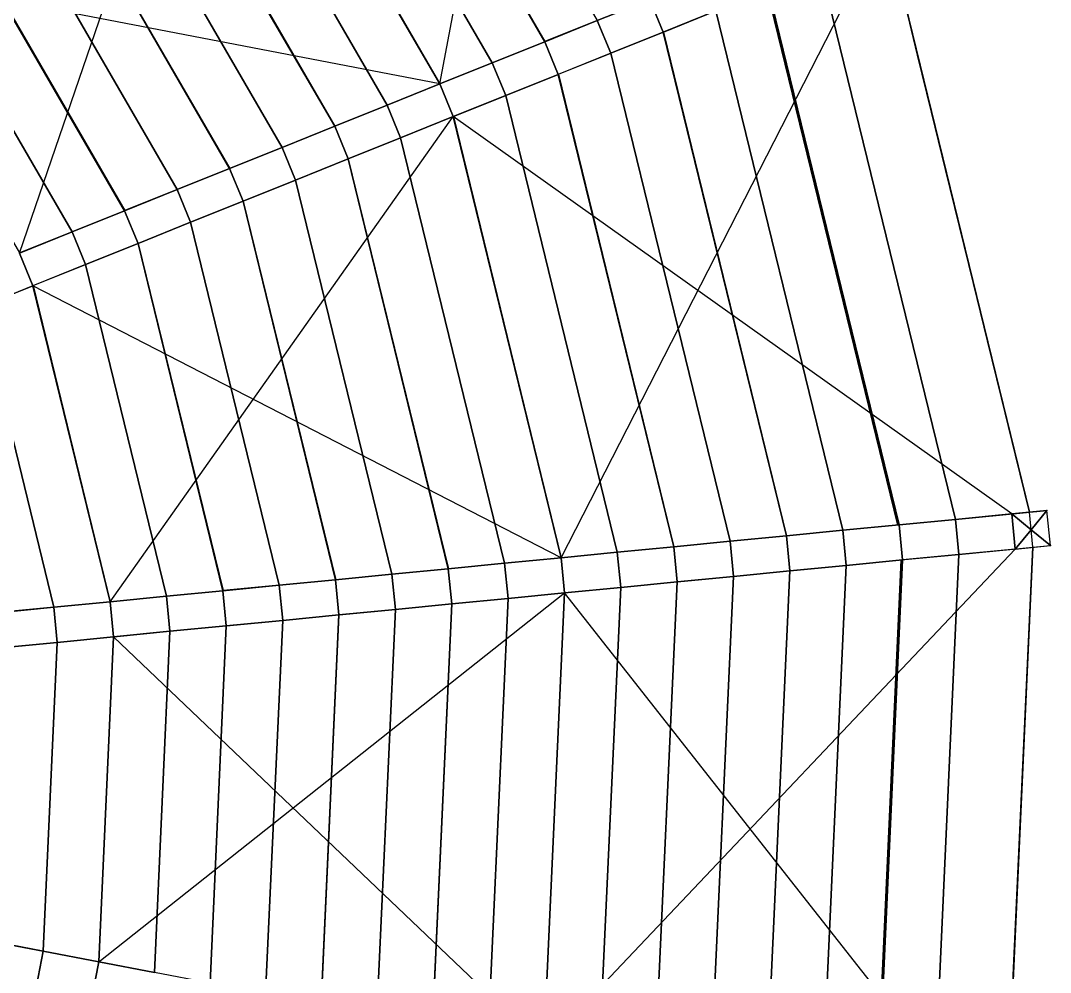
# Model space of a CAD drawing. Header units: millimetres. Extents: x -3890 to 2335, y 8273 to 14518.
# Drawn here: x 878 to 2335, y 11069 to 12417 of the extents above; entities that cross this region are included whole.
import ezdxf

# ---------------------------------------------------------------- set-up
doc = ezdxf.new("R2010")
doc.units = ezdxf.units.MM
for name, color, linetype in [('FRAMES', 2, 'Continuous'), ('JOINTS', 2, 'Continuous'), ('SHELLS', 1, 'Continuous')]:
    doc.layers.add(name, color=color, linetype=linetype)

msp = doc.modelspace()

# ---------------------------------------------------------------- linework, layer by layer
at = {"layer": 'FRAMES'}
for p, q in [((1470.9, 12327, 1429.5), (1651.5, 13281, 1200)), ((1619.6, 12386.9, 1497.8), (1274.1, 12983, 1497.8)), ((876.2, 12087.6, 1601.2), (1148.3, 12883.7, 1429.5)), ((1470.9, 12327, 1549.5), (1148.3, 12883.7, 1549.5)), ((1322.2, 12267.2, 1597.7), (1022.5, 12784.3, 1597.7)), ((1173.5, 12207.3, 1642.3), (896.7, 12685, 1642.3)), ((1024.9, 12147.5, 1683.5), (770.9, 12585.7, 1683.5)), ((1642.6, 11656, 1429.5), (2084.8, 12520.2, 1200)), ((1470.9, 12327, 1429.5), (645.1, 12486.4, 1601.2)), ((2121.2, 11702.6, 1383.1), (1936.1, 12460.3, 1383.1)), ((1768.3, 12446.7, 1322.3), (1694, 12416.8, 1350.5)), ((1768.3, 12446.7, 1442.3), (1694, 12416.8, 1470.5)), ((1694, 12416.8, 1470.5), (1768.3, 12446.7, 1322.3)), ((1787.4, 12400.5, 1322.3), (1768.3, 12446.7, 1322.3)), ((1768.3, 12446.7, 1442.3), (1787.4, 12400.5, 1442.3)), ((2127.7, 12448.8, 1200), (2147.4, 12367.9, 1200)), ((2147.4, 12367.9, 1320), (2127.7, 12448.8, 1320)), ((2147.4, 12367.9, 1200), (2127.7, 12448.8, 1320)), ((1861.7, 12430.4, 1293.2), (1787.4, 12400.5, 1322.3)), ((1861.7, 12430.4, 1413.2), (1787.4, 12400.5, 1442.3)), ((1861.7, 12430.4, 1413.2), (1787.4, 12400.5, 1322.3)), ((1694, 12416.8, 1350.5), (1619.6, 12386.9, 1377.8)), ((1694, 12416.8, 1470.5), (1619.6, 12386.9, 1497.8)), ((1619.6, 12386.9, 1377.8), (1694, 12416.8, 1470.5)), ((1713, 12370.5, 1350.5), (1694, 12416.8, 1350.5)), ((1694, 12416.8, 1350.5), (1694, 12416.8, 1470.5)), ((1694, 12416.8, 1470.5), (1713, 12370.5, 1470.5)), ((1787.4, 12400.5, 1322.3), (1713, 12370.5, 1350.5)), ((1787.4, 12400.5, 1442.3), (1713, 12370.5, 1470.5)), ((1787.4, 12400.5, 1322.3), (1713, 12370.5, 1470.5)), ((1787.4, 12400.5, 1442.3), (1787.4, 12400.5, 1322.3)), ((1961.7, 11687.1, 1442.3), (1787.4, 12400.5, 1442.3)), ((1619.6, 12386.9, 1377.8), (1545.3, 12356.9, 1404.1)), ((1619.6, 12386.9, 1497.8), (1545.3, 12356.9, 1524.1)), ((1545.3, 12356.9, 1524.1), (1619.6, 12386.9, 1377.8)), ((1638.7, 12340.6, 1377.8), (1619.6, 12386.9, 1377.8)), ((1619.6, 12386.9, 1377.8), (1619.6, 12386.9, 1497.8)), ((1619.6, 12386.9, 1497.8), (1638.7, 12340.6, 1497.8)), ((1713, 12370.5, 1350.5), (1638.7, 12340.6, 1377.8)), ((1713, 12370.5, 1470.5), (1638.7, 12340.6, 1497.8)), ((1713, 12370.5, 1470.5), (1638.7, 12340.6, 1377.8)), ((1713, 12370.5, 1470.5), (1713, 12370.5, 1350.5)), ((2147.4, 12367.9, 1200), (2167.2, 12287, 1200)), ((2167.2, 12287, 1320), (2147.4, 12367.9, 1320)), ((2147.4, 12367.9, 1320), (2147.4, 12367.9, 1200)), ((2167.2, 12287, 1320), (2147.4, 12367.9, 1200)), ((1545.3, 12356.9, 1404.1), (1470.9, 12327, 1429.5)), ((1545.3, 12356.9, 1524.1), (1470.9, 12327, 1549.5)), ((1470.9, 12327, 1429.5), (1545.3, 12356.9, 1524.1)), ((1564.3, 12310.7, 1404.1), (1545.3, 12356.9, 1404.1)), ((1545.3, 12356.9, 1404.1), (1545.3, 12356.9, 1524.1)), ((1545.3, 12356.9, 1524.1), (1564.3, 12310.7, 1524.1)), ((1638.7, 12340.6, 1377.8), (1564.3, 12310.7, 1404.1)), ((1638.7, 12340.6, 1497.8), (1564.3, 12310.7, 1524.1)), ((1638.7, 12340.6, 1377.8), (1564.3, 12310.7, 1524.1)), ((1638.7, 12340.6, 1497.8), (1638.7, 12340.6, 1377.8)), ((1802.1, 11671.5, 1497.8), (1638.7, 12340.6, 1497.8)), ((1470.9, 12327, 1429.5), (1396.6, 12297.1, 1454.1)), ((1470.9, 12327, 1549.5), (1396.6, 12297.1, 1574.1)), ((1396.6, 12297.1, 1574.1), (1470.9, 12327, 1429.5)), ((1489.9, 12280.8, 1429.5), (1470.9, 12327, 1429.5)), ((1470.9, 12327, 1429.5), (1470.9, 12327, 1549.5)), ((1470.9, 12327, 1549.5), (1489.9, 12280.8, 1549.5)), ((1564.3, 12310.7, 1404.1), (1489.9, 12280.8, 1429.5)), ((1564.3, 12310.7, 1524.1), (1489.9, 12280.8, 1549.5)), ((1564.3, 12310.7, 1524.1), (1489.9, 12280.8, 1429.5)), ((1564.3, 12310.7, 1524.1), (1564.3, 12310.7, 1404.1)), ((1396.6, 12297.1, 1454.1), (1322.2, 12267.2, 1477.7)), ((1396.6, 12297.1, 1574.1), (1322.2, 12267.2, 1597.7)), ((1322.2, 12267.2, 1477.7), (1396.6, 12297.1, 1574.1)), ((1415.6, 12250.8, 1454.1), (1396.6, 12297.1, 1454.1)), ((1396.6, 12297.1, 1454.1), (1396.6, 12297.1, 1574.1)), ((1396.6, 12297.1, 1574.1), (1415.6, 12250.8, 1574.1)), ((1004.4, 11593.8, 1601.2), (1489.9, 12280.8, 1429.5)), ((1489.9, 12280.8, 1429.5), (1415.6, 12250.8, 1454.1)), ((1489.9, 12280.8, 1549.5), (1415.6, 12250.8, 1574.1)), ((1489.9, 12280.8, 1429.5), (1415.6, 12250.8, 1574.1)), ((1489.9, 12280.8, 1549.5), (1489.9, 12280.8, 1429.5)), ((1642.6, 11656, 1549.5), (1489.9, 12280.8, 1549.5)), ((2280.7, 11718.2, 1200), (1489.9, 12280.8, 1429.5)), ((2167.2, 12287, 1200), (2187, 12206.1, 1200)), ((2187, 12206.1, 1320), (2167.2, 12287, 1320)), ((2167.2, 12287, 1320), (2167.2, 12287, 1200)), ((2187, 12206.1, 1200), (2167.2, 12287, 1320)), ((1322.2, 12267.2, 1477.7), (1247.9, 12237.2, 1500.4)), ((1322.2, 12267.2, 1597.7), (1247.9, 12237.2, 1620.4)), ((1247.9, 12237.2, 1620.4), (1322.2, 12267.2, 1477.7)), ((1341.2, 12220.9, 1477.7), (1322.2, 12267.2, 1477.7)), ((1322.2, 12267.2, 1477.7), (1322.2, 12267.2, 1597.7)), ((1322.2, 12267.2, 1597.7), (1341.2, 12220.9, 1597.7)), ((1415.6, 12250.8, 1454.1), (1341.2, 12220.9, 1477.7)), ((1415.6, 12250.8, 1574.1), (1341.2, 12220.9, 1597.7)), ((1415.6, 12250.8, 1574.1), (1341.2, 12220.9, 1477.7)), ((1415.6, 12250.8, 1574.1), (1415.6, 12250.8, 1454.1)), ((1247.9, 12237.2, 1500.4), (1173.5, 12207.3, 1522.3)), ((1247.9, 12237.2, 1620.4), (1173.5, 12207.3, 1642.3)), ((1173.5, 12207.3, 1522.3), (1247.9, 12237.2, 1620.4)), ((1266.9, 12191, 1500.4), (1247.9, 12237.2, 1500.4)), ((1247.9, 12237.2, 1500.4), (1247.9, 12237.2, 1620.4)), ((1247.9, 12237.2, 1620.4), (1266.9, 12191, 1620.4)), ((1341.2, 12220.9, 1477.7), (1266.9, 12191, 1500.4)), ((1341.2, 12220.9, 1597.7), (1266.9, 12191, 1620.4)), ((1341.2, 12220.9, 1477.7), (1266.9, 12191, 1620.4)), ((1341.2, 12220.9, 1597.7), (1341.2, 12220.9, 1477.7)), ((1483, 11640.4, 1597.7), (1341.2, 12220.9, 1597.7)), ((1173.5, 12207.3, 1522.3), (1099.2, 12177.4, 1543.3)), ((1173.5, 12207.3, 1642.3), (1099.2, 12177.4, 1663.3)), ((1099.2, 12177.4, 1663.3), (1173.5, 12207.3, 1522.3)), ((1192.5, 12161.1, 1522.3), (1173.5, 12207.3, 1522.3)), ((1173.5, 12207.3, 1522.3), (1173.5, 12207.3, 1642.3)), ((1173.5, 12207.3, 1642.3), (1192.5, 12161.1, 1642.3)), ((2187, 12206.1, 1200), (2206.8, 12125.2, 1200)), ((2206.8, 12125.2, 1320), (2187, 12206.1, 1320)), ((2187, 12206.1, 1320), (2187, 12206.1, 1200)), ((2206.8, 12125.2, 1320), (2187, 12206.1, 1200)), ((1266.9, 12191, 1500.4), (1192.5, 12161.1, 1522.3)), ((1266.9, 12191, 1620.4), (1192.5, 12161.1, 1642.3)), ((1266.9, 12191, 1620.4), (1192.5, 12161.1, 1522.3)), ((1266.9, 12191, 1620.4), (1266.9, 12191, 1500.4)), ((1099.2, 12177.4, 1543.3), (1024.9, 12147.5, 1563.5)), ((1099.2, 12177.4, 1663.3), (1024.9, 12147.5, 1683.5)), ((1024.9, 12147.5, 1563.5), (1099.2, 12177.4, 1663.3)), ((1118.2, 12131.1, 1543.3), (1099.2, 12177.4, 1543.3)), ((1099.2, 12177.4, 1543.3), (1099.2, 12177.4, 1663.3)), ((1099.2, 12177.4, 1663.3), (1118.2, 12131.1, 1663.3)), ((1192.5, 12161.1, 1522.3), (1118.2, 12131.1, 1543.3)), ((1192.5, 12161.1, 1642.3), (1118.2, 12131.1, 1663.3)), ((1192.5, 12161.1, 1522.3), (1118.2, 12131.1, 1663.3)), ((1192.5, 12161.1, 1642.3), (1192.5, 12161.1, 1522.3)), ((1323.5, 11624.9, 1642.3), (1192.5, 12161.1, 1642.3)), ((1024.9, 12147.5, 1563.5), (950.5, 12117.5, 1582.7)), ((1024.9, 12147.5, 1683.5), (950.5, 12117.5, 1702.7)), ((950.5, 12117.5, 1702.7), (1024.9, 12147.5, 1563.5)), ((1043.8, 12101.2, 1563.5), (1024.9, 12147.5, 1563.5)), ((1024.9, 12147.5, 1563.5), (1024.9, 12147.5, 1683.5)), ((1024.9, 12147.5, 1683.5), (1043.8, 12101.2, 1683.5)), ((1118.2, 12131.1, 1543.3), (1043.8, 12101.2, 1563.5)), ((1118.2, 12131.1, 1663.3), (1043.8, 12101.2, 1683.5)), ((1118.2, 12131.1, 1663.3), (1043.8, 12101.2, 1563.5)), ((1118.2, 12131.1, 1663.3), (1118.2, 12131.1, 1543.3)), ((950.5, 12117.5, 1582.7), (876.2, 12087.6, 1601.2)), ((950.5, 12117.5, 1702.7), (876.2, 12087.6, 1721.2)), ((876.2, 12087.6, 1601.2), (950.5, 12117.5, 1702.7)), ((969.5, 12071.3, 1582.7), (950.5, 12117.5, 1582.7)), ((950.5, 12117.5, 1582.7), (950.5, 12117.5, 1702.7)), ((950.5, 12117.5, 1702.7), (969.5, 12071.3, 1702.7)), ((2206.8, 12125.2, 1200), (2226.5, 12044.2, 1200)), ((2226.5, 12044.2, 1320), (2206.8, 12125.2, 1320)), ((2206.8, 12125.2, 1320), (2206.8, 12125.2, 1200)), ((2226.5, 12044.2, 1200), (2206.8, 12125.2, 1320)), ((1043.8, 12101.2, 1563.5), (969.5, 12071.3, 1582.7)), ((1043.8, 12101.2, 1683.5), (969.5, 12071.3, 1702.7)), ((1043.8, 12101.2, 1563.5), (969.5, 12071.3, 1702.7)), ((1043.8, 12101.2, 1683.5), (1043.8, 12101.2, 1563.5)), ((1163.9, 11609.3, 1683.5), (1043.8, 12101.2, 1683.5)), ((895.1, 12041.3, 1601.2), (876.2, 12087.6, 1601.2)), ((876.2, 12087.6, 1721.2), (895.1, 12041.3, 1721.2)), ((969.5, 12071.3, 1582.7), (895.1, 12041.3, 1601.2)), ((969.5, 12071.3, 1702.7), (895.1, 12041.3, 1721.2)), ((969.5, 12071.3, 1702.7), (895.1, 12041.3, 1601.2)), ((969.5, 12071.3, 1702.7), (969.5, 12071.3, 1582.7)), ((895.1, 12041.3, 1601.2), (820.8, 12011.4, 1618.7)), ((895.1, 12041.3, 1721.2), (820.8, 12011.4, 1738.7)), ((895.1, 12041.3, 1601.2), (820.8, 12011.4, 1738.7)), ((895.1, 12041.3, 1721.2), (895.1, 12041.3, 1601.2)), ((1004.4, 11593.8, 1721.2), (895.1, 12041.3, 1721.2)), ((1642.6, 11656, 1429.5), (895.1, 12041.3, 1601.2)), ((2226.5, 12044.2, 1200), (2246.3, 11963.3, 1200)), ((2246.3, 11963.3, 1320), (2226.5, 12044.2, 1320)), ((2226.5, 12044.2, 1320), (2226.5, 12044.2, 1200)), ((2246.3, 11963.3, 1320), (2226.5, 12044.2, 1200)), ((2246.3, 11963.3, 1200), (2266.1, 11882.4, 1200)), ((2266.1, 11882.4, 1320), (2246.3, 11963.3, 1320)), ((2246.3, 11963.3, 1320), (2246.3, 11963.3, 1200)), ((2266.1, 11882.4, 1200), (2246.3, 11963.3, 1320)), ((2266.1, 11882.4, 1200), (2285.9, 11801.5, 1200)), ((2285.9, 11801.5, 1320), (2266.1, 11882.4, 1320)), ((2266.1, 11882.4, 1320), (2266.1, 11882.4, 1200)), ((2285.9, 11801.5, 1320), (2266.1, 11882.4, 1200)), ((2285.9, 11801.5, 1200), (2305.6, 11720.6, 1200)), ((2305.6, 11720.6, 1320), (2285.9, 11801.5, 1320)), ((2285.9, 11801.5, 1320), (2285.9, 11801.5, 1200)), ((2305.6, 11720.6, 1200), (2285.9, 11801.5, 1320)), ((2201, 11710.4, 1352), (2330.5, 11723, 1200)), ((2305.6, 11720.6, 1320), (2201, 11710.4, 1352)), ((2305.6, 11720.6, 1200), (2280.7, 11718.2, 1200)), ((2330.5, 11723, 1200), (2305.6, 11720.6, 1200)), ((2330.5, 11723, 1200), (2305.6, 11720.6, 1320)), ((2305.6, 11720.6, 1320), (2305.6, 11720.6, 1200)), ((2310.5, 11670.8, 1320), (2305.6, 11720.6, 1320)), ((2335.4, 11673.3, 1200), (2330.5, 11723, 1200)), ((2201, 11710.4, 1232), (2121.2, 11702.6, 1263.1)), ((2201, 11710.4, 1352), (2121.2, 11702.6, 1383.1)), ((2121.2, 11702.6, 1263.1), (2201, 11710.4, 1352)), ((2280.7, 11718.2, 1200), (2201, 11710.4, 1232)), ((2201, 11710.4, 1352), (2280.7, 11718.2, 1200)), ((2205.8, 11660.6, 1232), (2201, 11710.4, 1232)), ((2201, 11710.4, 1232), (2201, 11710.4, 1352)), ((2201, 11710.4, 1352), (2205.8, 11660.6, 1352)), ((2285.6, 11668.4, 1200), (2280.7, 11718.2, 1200)), ((2041.4, 11694.9, 1293.2), (1961.7, 11687.1, 1322.3)), ((2041.4, 11694.9, 1413.2), (1961.7, 11687.1, 1442.3)), ((1961.7, 11687.1, 1322.3), (2041.4, 11694.9, 1413.2)), ((2121.2, 11702.6, 1263.1), (2041.4, 11694.9, 1293.2)), ((2121.2, 11702.6, 1383.1), (2041.4, 11694.9, 1413.2)), ((2041.4, 11694.9, 1413.2), (2121.2, 11702.6, 1263.1)), ((2046.3, 11645.1, 1293.2), (2041.4, 11694.9, 1293.2)), ((2041.4, 11694.9, 1293.2), (2041.4, 11694.9, 1413.2)), ((2041.4, 11694.9, 1413.2), (2046.3, 11645.1, 1413.2)), ((2126.1, 11652.9, 1263.1), (2121.2, 11702.6, 1263.1)), ((2121.2, 11702.6, 1263.1), (2121.2, 11702.6, 1383.1)), ((2121.2, 11702.6, 1383.1), (2126.1, 11652.9, 1383.1)), ((2308.1, 11695.7, 120), (2308.1, 11695.7, 1200)), ((1881.9, 11679.3, 1350.5), (1802.1, 11671.5, 1377.8)), ((1881.9, 11679.3, 1470.5), (1802.1, 11671.5, 1497.8)), ((1802.1, 11671.5, 1377.8), (1881.9, 11679.3, 1470.5)), ((1961.7, 11687.1, 1322.3), (1881.9, 11679.3, 1350.5)), ((1961.7, 11687.1, 1442.3), (1881.9, 11679.3, 1470.5)), ((1881.9, 11679.3, 1470.5), (1961.7, 11687.1, 1322.3)), ((1886.7, 11629.5, 1350.5), (1881.9, 11679.3, 1350.5)), ((1881.9, 11679.3, 1350.5), (1881.9, 11679.3, 1470.5)), ((1881.9, 11679.3, 1470.5), (1886.7, 11629.5, 1470.5)), ((1966.5, 11637.3, 1322.3), (1961.7, 11687.1, 1322.3)), ((1961.7, 11687.1, 1322.3), (1961.7, 11687.1, 1442.3)), ((1961.7, 11687.1, 1442.3), (1966.5, 11637.3, 1442.3)), ((2285.6, 11668.4, 1200), (1618.1, 10963.6, 1429.5)), ((1722.3, 11663.8, 1404.1), (1642.6, 11656, 1429.5)), ((1722.3, 11663.8, 1524.1), (1642.6, 11656, 1549.5)), ((1642.6, 11656, 1429.5), (1722.3, 11663.8, 1524.1)), ((1802.1, 11671.5, 1377.8), (1722.3, 11663.8, 1404.1)), ((1802.1, 11671.5, 1497.8), (1722.3, 11663.8, 1524.1)), ((1722.3, 11663.8, 1524.1), (1802.1, 11671.5, 1377.8)), ((1727.2, 11614, 1404.1), (1722.3, 11663.8, 1404.1)), ((1722.3, 11663.8, 1404.1), (1722.3, 11663.8, 1524.1)), ((1722.3, 11663.8, 1524.1), (1727.2, 11614, 1524.1)), ((1807, 11621.8, 1377.8), (1802.1, 11671.5, 1377.8)), ((1802.1, 11671.5, 1377.8), (1802.1, 11671.5, 1497.8)), ((1802.1, 11671.5, 1497.8), (1807, 11621.8, 1497.8)), ((2205.8, 11660.6, 1352), (2335.4, 11673.3, 1200)), ((2205.8, 11660.6, 1352), (2310.5, 11670.8, 1320)), ((2285.6, 11668.4, 1200), (2205.8, 11660.6, 1232)), ((2285.6, 11668.4, 1200), (2205.8, 11660.6, 1352)), ((2285.6, 11668.4, 1200), (2310.5, 11670.8, 1200)), ((2310.5, 11670.8, 1320), (2306.7, 11587.6, 1320)), ((2306.7, 11587.6, 1200), (2310.5, 11670.8, 1200)), ((2306.7, 11587.6, 1320), (2310.5, 11670.8, 1200)), ((2310.5, 11670.8, 1200), (2335.4, 11673.3, 1200)), ((2310.5, 11670.8, 1320), (2335.4, 11673.3, 1200)), ((2310.5, 11670.8, 1320), (2310.5, 11670.8, 1200)), ((1562.8, 11648.2, 1454.1), (1483, 11640.4, 1477.7)), ((1562.8, 11648.2, 1574.1), (1483, 11640.4, 1597.7)), ((1483, 11640.4, 1477.7), (1562.8, 11648.2, 1574.1)), ((1642.6, 11656, 1429.5), (1562.8, 11648.2, 1454.1)), ((1642.6, 11656, 1549.5), (1562.8, 11648.2, 1574.1)), ((1562.8, 11648.2, 1574.1), (1642.6, 11656, 1429.5)), ((1567.6, 11598.4, 1454.1), (1562.8, 11648.2, 1454.1)), ((1562.8, 11648.2, 1454.1), (1562.8, 11648.2, 1574.1)), ((1562.8, 11648.2, 1574.1), (1567.6, 11598.4, 1574.1)), ((1647.4, 11606.2, 1429.5), (1642.6, 11656, 1429.5)), ((1642.6, 11656, 1429.5), (1642.6, 11656, 1549.5)), ((1642.6, 11656, 1549.5), (1647.4, 11606.2, 1549.5)), ((2126.1, 11652.9, 1263.1), (2046.3, 11645.1, 1293.2)), ((2126.1, 11652.9, 1383.1), (2046.3, 11645.1, 1413.2)), ((2126.1, 11652.9, 1263.1), (2046.3, 11645.1, 1413.2)), ((2090.5, 10873.6, 1383.1), (2126.1, 11652.9, 1383.1)), ((2205.8, 11660.6, 1232), (2126.1, 11652.9, 1263.1)), ((2205.8, 11660.6, 1352), (2126.1, 11652.9, 1383.1)), ((2205.8, 11660.6, 1352), (2126.1, 11652.9, 1263.1)), ((2126.1, 11652.9, 1383.1), (2126.1, 11652.9, 1263.1)), ((2205.8, 11660.6, 1352), (2205.8, 11660.6, 1232)), ((1483, 11640.4, 1477.7), (1403.3, 11632.7, 1500.4)), ((1483, 11640.4, 1597.7), (1403.3, 11632.7, 1620.4)), ((1403.3, 11632.7, 1620.4), (1483, 11640.4, 1477.7)), ((1487.9, 11590.7, 1477.7), (1483, 11640.4, 1477.7)), ((1483, 11640.4, 1477.7), (1483, 11640.4, 1597.7)), ((1483, 11640.4, 1597.7), (1487.9, 11590.7, 1597.7)), ((1966.5, 11637.3, 1322.3), (1886.7, 11629.5, 1350.5)), ((1966.5, 11637.3, 1442.3), (1886.7, 11629.5, 1470.5)), ((1966.5, 11637.3, 1322.3), (1886.7, 11629.5, 1470.5)), ((1933, 10903.6, 1442.3), (1966.5, 11637.3, 1442.3)), ((2046.3, 11645.1, 1293.2), (1966.5, 11637.3, 1322.3)), ((2046.3, 11645.1, 1413.2), (1966.5, 11637.3, 1442.3)), ((2046.3, 11645.1, 1413.2), (1966.5, 11637.3, 1322.3)), ((1966.5, 11637.3, 1442.3), (1966.5, 11637.3, 1322.3)), ((2046.3, 11645.1, 1413.2), (2046.3, 11645.1, 1293.2)), ((1323.5, 11624.9, 1522.3), (1243.7, 11617.1, 1543.3)), ((1323.5, 11624.9, 1642.3), (1243.7, 11617.1, 1663.3)), ((1243.7, 11617.1, 1663.3), (1323.5, 11624.9, 1522.3)), ((1403.3, 11632.7, 1500.4), (1323.5, 11624.9, 1522.3)), ((1403.3, 11632.7, 1620.4), (1323.5, 11624.9, 1642.3)), ((1323.5, 11624.9, 1522.3), (1403.3, 11632.7, 1620.4)), ((1328.3, 11575.1, 1522.3), (1323.5, 11624.9, 1522.3)), ((1323.5, 11624.9, 1522.3), (1323.5, 11624.9, 1642.3)), ((1323.5, 11624.9, 1642.3), (1328.3, 11575.1, 1642.3)), ((1408.1, 11582.9, 1500.4), (1403.3, 11632.7, 1500.4)), ((1403.3, 11632.7, 1500.4), (1403.3, 11632.7, 1620.4)), ((1403.3, 11632.7, 1620.4), (1408.1, 11582.9, 1620.4)), ((1807, 11621.8, 1377.8), (1727.2, 11614, 1404.1)), ((1807, 11621.8, 1497.8), (1727.2, 11614, 1524.1)), ((1807, 11621.8, 1377.8), (1727.2, 11614, 1524.1)), ((1775.6, 10933.6, 1497.8), (1807, 11621.8, 1497.8)), ((1886.7, 11629.5, 1350.5), (1807, 11621.8, 1377.8)), ((1886.7, 11629.5, 1470.5), (1807, 11621.8, 1497.8)), ((1886.7, 11629.5, 1470.5), (1807, 11621.8, 1377.8)), ((1807, 11621.8, 1497.8), (1807, 11621.8, 1377.8)), ((1886.7, 11629.5, 1470.5), (1886.7, 11629.5, 1350.5)), ((988.3, 11083.7, 1601.2), (1647.4, 11606.2, 1429.5)), ((1163.9, 11609.3, 1563.5), (1084.2, 11601.6, 1582.7)), ((1163.9, 11609.3, 1683.5), (1084.2, 11601.6, 1702.7)), ((1084.2, 11601.6, 1702.7), (1163.9, 11609.3, 1563.5)), ((1243.7, 11617.1, 1543.3), (1163.9, 11609.3, 1563.5)), ((1243.7, 11617.1, 1663.3), (1163.9, 11609.3, 1683.5)), ((1163.9, 11609.3, 1563.5), (1243.7, 11617.1, 1663.3)), ((1168.8, 11559.6, 1563.5), (1163.9, 11609.3, 1563.5)), ((1163.9, 11609.3, 1563.5), (1163.9, 11609.3, 1683.5)), ((1163.9, 11609.3, 1683.5), (1168.8, 11559.6, 1683.5)), ((1248.6, 11567.3, 1543.3), (1243.7, 11617.1, 1543.3)), ((1243.7, 11617.1, 1543.3), (1243.7, 11617.1, 1663.3)), ((1243.7, 11617.1, 1663.3), (1248.6, 11567.3, 1663.3)), ((1647.4, 11606.2, 1429.5), (1567.6, 11598.4, 1454.1)), ((1647.4, 11606.2, 1549.5), (1567.6, 11598.4, 1574.1)), ((1647.4, 11606.2, 1429.5), (1567.6, 11598.4, 1574.1)), ((1618.1, 10963.6, 1549.5), (1647.4, 11606.2, 1549.5)), ((1727.2, 11614, 1404.1), (1647.4, 11606.2, 1429.5)), ((1727.2, 11614, 1524.1), (1647.4, 11606.2, 1549.5)), ((1727.2, 11614, 1524.1), (1647.4, 11606.2, 1429.5)), ((1647.4, 11606.2, 1549.5), (1647.4, 11606.2, 1429.5)), ((2247.9, 10843.5, 1200), (1647.4, 11606.2, 1429.5)), ((1727.2, 11614, 1524.1), (1727.2, 11614, 1404.1)), ((1004.4, 11593.8, 1601.2), (924.6, 11586, 1618.7)), ((1004.4, 11593.8, 1721.2), (924.6, 11586, 1738.7)), ((924.6, 11586, 1738.7), (1004.4, 11593.8, 1601.2)), ((1084.2, 11601.6, 1582.7), (1004.4, 11593.8, 1601.2)), ((1084.2, 11601.6, 1702.7), (1004.4, 11593.8, 1721.2)), ((1004.4, 11593.8, 1601.2), (1084.2, 11601.6, 1702.7)), ((1009.2, 11544, 1601.2), (1004.4, 11593.8, 1601.2)), ((1004.4, 11593.8, 1601.2), (1004.4, 11593.8, 1721.2)), ((1004.4, 11593.8, 1721.2), (1009.2, 11544, 1721.2)), ((1089, 11551.8, 1582.7), (1084.2, 11601.6, 1582.7)), ((1084.2, 11601.6, 1582.7), (1084.2, 11601.6, 1702.7)), ((1084.2, 11601.6, 1702.7), (1089, 11551.8, 1702.7)), ((1487.9, 11590.7, 1477.7), (1408.1, 11582.9, 1500.4)), ((1487.9, 11590.7, 1597.7), (1408.1, 11582.9, 1620.4)), ((1487.9, 11590.7, 1477.7), (1408.1, 11582.9, 1620.4)), ((1460.7, 10993.7, 1597.7), (1487.9, 11590.7, 1597.7)), ((1567.6, 11598.4, 1454.1), (1487.9, 11590.7, 1477.7)), ((1567.6, 11598.4, 1574.1), (1487.9, 11590.7, 1597.7)), ((1567.6, 11598.4, 1574.1), (1487.9, 11590.7, 1477.7)), ((1487.9, 11590.7, 1597.7), (1487.9, 11590.7, 1477.7)), ((1567.6, 11598.4, 1574.1), (1567.6, 11598.4, 1454.1)), ((924.6, 11586, 1618.7), (844.8, 11578.2, 1635.5)), ((924.6, 11586, 1738.7), (844.8, 11578.2, 1755.5)), ((844.8, 11578.2, 1635.5), (924.6, 11586, 1738.7)), ((929.5, 11536.2, 1618.7), (924.6, 11586, 1618.7)), ((924.6, 11586, 1618.7), (924.6, 11586, 1738.7)), ((924.6, 11586, 1738.7), (929.5, 11536.2, 1738.7)), ((1328.3, 11575.1, 1522.3), (1248.6, 11567.3, 1543.3)), ((1328.3, 11575.1, 1642.3), (1248.6, 11567.3, 1663.3)), ((1328.3, 11575.1, 1522.3), (1248.6, 11567.3, 1663.3)), ((1303.2, 11023.7, 1642.3), (1328.3, 11575.1, 1642.3)), ((1408.1, 11582.9, 1500.4), (1328.3, 11575.1, 1522.3)), ((1408.1, 11582.9, 1620.4), (1328.3, 11575.1, 1642.3)), ((1408.1, 11582.9, 1620.4), (1328.3, 11575.1, 1522.3)), ((1328.3, 11575.1, 1642.3), (1328.3, 11575.1, 1522.3)), ((1408.1, 11582.9, 1620.4), (1408.1, 11582.9, 1500.4)), ((2306.7, 11587.6, 1320), (2302.9, 11504.4, 1320)), ((2302.9, 11504.4, 1200), (2306.7, 11587.6, 1200)), ((2302.9, 11504.4, 1200), (2306.7, 11587.6, 1320)), ((2306.7, 11587.6, 1320), (2306.7, 11587.6, 1200)), ((1248.6, 11567.3, 1543.3), (1168.8, 11559.6, 1563.5)), ((1248.6, 11567.3, 1663.3), (1168.8, 11559.6, 1683.5)), ((1248.6, 11567.3, 1663.3), (1168.8, 11559.6, 1563.5)), ((1248.6, 11567.3, 1663.3), (1248.6, 11567.3, 1543.3)), ((1089, 11551.8, 1582.7), (1009.2, 11544, 1601.2)), ((1089, 11551.8, 1702.7), (1009.2, 11544, 1721.2)), ((1089, 11551.8, 1702.7), (1009.2, 11544, 1601.2)), ((1168.8, 11559.6, 1563.5), (1089, 11551.8, 1582.7)), ((1168.8, 11559.6, 1683.5), (1089, 11551.8, 1702.7)), ((1168.8, 11559.6, 1563.5), (1089, 11551.8, 1702.7)), ((1089, 11551.8, 1702.7), (1089, 11551.8, 1582.7)), ((1145.7, 11053.7, 1683.5), (1168.8, 11559.6, 1683.5)), ((1168.8, 11559.6, 1683.5), (1168.8, 11559.6, 1563.5)), ((929.5, 11536.2, 1618.7), (849.7, 11528.5, 1635.5)), ((929.5, 11536.2, 1738.7), (849.7, 11528.5, 1755.5)), ((929.5, 11536.2, 1738.7), (849.7, 11528.5, 1635.5)), ((1009.2, 11544, 1601.2), (929.5, 11536.2, 1618.7)), ((1009.2, 11544, 1721.2), (929.5, 11536.2, 1738.7)), ((1009.2, 11544, 1601.2), (929.5, 11536.2, 1738.7)), ((929.5, 11536.2, 1738.7), (929.5, 11536.2, 1618.7)), ((988.3, 11083.7, 1721.2), (1009.2, 11544, 1721.2)), ((1009.2, 11544, 1721.2), (1009.2, 11544, 1601.2)), ((1618.1, 10963.6, 1429.5), (1009.2, 11544, 1601.2)), ((2302.9, 11504.4, 1320), (2299.1, 11421.2, 1320)), ((2299.1, 11421.2, 1200), (2302.9, 11504.4, 1200)), ((2299.1, 11421.2, 1320), (2302.9, 11504.4, 1200)), ((2302.9, 11504.4, 1320), (2302.9, 11504.4, 1200)), ((2299.1, 11421.2, 1320), (2295.3, 11338, 1320)), ((2295.3, 11338, 1200), (2299.1, 11421.2, 1200)), ((2295.3, 11338, 1200), (2299.1, 11421.2, 1320)), ((2299.1, 11421.2, 1320), (2299.1, 11421.2, 1200)), ((2295.3, 11338, 1320), (2291.5, 11254.8, 1320)), ((2291.5, 11254.8, 1200), (2295.3, 11338, 1200)), ((2291.5, 11254.8, 1320), (2295.3, 11338, 1200)), ((2295.3, 11338, 1320), (2295.3, 11338, 1200)), ((2291.5, 11254.8, 1320), (2287.7, 11171.6, 1320)), ((2287.7, 11171.6, 1200), (2291.5, 11254.8, 1200)), ((2287.7, 11171.6, 1200), (2291.5, 11254.8, 1320)), ((2291.5, 11254.8, 1320), (2291.5, 11254.8, 1200)), ((2287.7, 11171.6, 1320), (2283.9, 11088.4, 1320)), ((2283.9, 11088.4, 1200), (2287.7, 11171.6, 1200)), ((2283.9, 11088.4, 1320), (2287.7, 11171.6, 1200)), ((2287.7, 11171.6, 1320), (2287.7, 11171.6, 1200)), ((909.6, 11098.8, 1618.7), (830.8, 11113.8, 1635.5)), ((909.6, 11098.8, 1738.7), (830.8, 11113.8, 1755.5)), ((830.8, 11113.8, 1635.5), (909.6, 11098.8, 1738.7)), ((900.2, 11049.6, 1618.7), (909.6, 11098.8, 1618.7)), ((909.6, 11098.8, 1738.7), (900.2, 11049.6, 1738.7)), ((988.3, 11083.7, 1601.2), (909.6, 11098.8, 1618.7)), ((988.3, 11083.7, 1721.2), (909.6, 11098.8, 1738.7)), ((909.6, 11098.8, 1618.7), (909.6, 11098.8, 1738.7)), ((909.6, 11098.8, 1738.7), (988.3, 11083.7, 1601.2)), ((978.9, 11034.6, 1601.2), (988.3, 11083.7, 1601.2)), ((988.3, 11083.7, 1721.2), (978.9, 11034.6, 1721.2)), ((1067, 11068.7, 1582.7), (988.3, 11083.7, 1601.2)), ((1067, 11068.7, 1702.7), (988.3, 11083.7, 1721.2)), ((988.3, 11083.7, 1601.2), (988.3, 11083.7, 1721.2)), ((988.3, 11083.7, 1601.2), (1067, 11068.7, 1702.7)), ((2283.9, 11088.4, 1320), (2280.1, 11005.2, 1320)), ((2280.1, 11005.2, 1200), (2283.9, 11088.4, 1200)), ((2280.1, 11005.2, 1200), (2283.9, 11088.4, 1320)), ((2283.9, 11088.4, 1320), (2283.9, 11088.4, 1200))]:
    msp.add_line(p, q, dxfattribs=at)
at = {"layer": 'JOINTS'}
for p in [(1694, 12416.8, 1350.5), (1694, 12416.8, 1470.5), (1787.4, 12400.5, 1322.3), (1787.4, 12400.5, 1442.3), (1619.6, 12386.9, 1377.8), (1619.6, 12386.9, 1497.8), (1713, 12370.5, 1350.5), (1713, 12370.5, 1470.5), (2147.4, 12367.9, 1200), (2147.4, 12367.9, 1320), (1545.3, 12356.9, 1404.1), (1545.3, 12356.9, 1524.1), (1638.7, 12340.6, 1377.8), (1638.7, 12340.6, 1497.8), (1470.9, 12327, 1429.5), (1470.9, 12327, 1549.5), (1564.3, 12310.7, 1404.1), (1564.3, 12310.7, 1524.1), (1396.6, 12297.1, 1454.1), (1396.6, 12297.1, 1574.1), (1489.9, 12280.8, 1429.5), (1489.9, 12280.8, 1549.5), (2167.2, 12287, 1200), (2167.2, 12287, 1320), (1322.2, 12267.2, 1477.7), (1322.2, 12267.2, 1597.7), (1415.6, 12250.8, 1454.1), (1415.6, 12250.8, 1574.1), (1247.9, 12237.2, 1500.4), (1247.9, 12237.2, 1620.4), (1341.2, 12220.9, 1477.7), (1341.2, 12220.9, 1597.7), (1173.5, 12207.3, 1522.3), (1173.5, 12207.3, 1642.3), (2187, 12206.1, 1200), (2187, 12206.1, 1320), (1266.9, 12191, 1500.4), (1266.9, 12191, 1620.4), (1099.2, 12177.4, 1543.3), (1099.2, 12177.4, 1663.3), (1192.5, 12161.1, 1522.3), (1192.5, 12161.1, 1642.3), (1024.9, 12147.5, 1563.5), (1024.9, 12147.5, 1683.5), (1118.2, 12131.1, 1543.3), (1118.2, 12131.1, 1663.3), (950.5, 12117.5, 1582.7), (950.5, 12117.5, 1702.7), (2206.8, 12125.2, 1200), (2206.8, 12125.2, 1320), (1043.8, 12101.2, 1563.5), (1043.8, 12101.2, 1683.5), (969.5, 12071.3, 1582.7), (969.5, 12071.3, 1702.7), (895.1, 12041.3, 1601.2), (895.1, 12041.3, 1721.2), (2226.5, 12044.2, 1200), (2226.5, 12044.2, 1320), (2246.3, 11963.3, 1200), (2246.3, 11963.3, 1320), (2266.1, 11882.4, 1200), (2266.1, 11882.4, 1320), (2285.9, 11801.5, 1200), (2285.9, 11801.5, 1320), (2305.6, 11720.6, 1200), (2305.6, 11720.6, 1320), (2330.5, 11723, 1200), (2201, 11710.4, 1232), (2201, 11710.4, 1352), (2280.7, 11718.2, 1200), (2041.4, 11694.9, 1293.2), (2041.4, 11694.9, 1413.2), (2121.2, 11702.6, 1263.1), (2121.2, 11702.6, 1383.1), (2308.1, 11695.7, 1200), (2308.1, 11695.7, 120), (1881.9, 11679.3, 1350.5), (1881.9, 11679.3, 1470.5), (1961.7, 11687.1, 1322.3), (1961.7, 11687.1, 1442.3), (1722.3, 11663.8, 1404.1), (1722.3, 11663.8, 1524.1), (1802.1, 11671.5, 1377.8), (1802.1, 11671.5, 1497.8), (2285.6, 11668.4, 1200), (2310.5, 11670.8, 1200), (2310.5, 11670.8, 1320), (2335.4, 11673.3, 1200), (1562.8, 11648.2, 1454.1), (1562.8, 11648.2, 1574.1), (1642.6, 11656, 1429.5), (1642.6, 11656, 1549.5), (2126.1, 11652.9, 1263.1), (2126.1, 11652.9, 1383.1), (2205.8, 11660.6, 1232), (2205.8, 11660.6, 1352), (1483, 11640.4, 1477.7), (1483, 11640.4, 1597.7), (1966.5, 11637.3, 1322.3), (1966.5, 11637.3, 1442.3), (2046.3, 11645.1, 1293.2), (2046.3, 11645.1, 1413.2), (1323.5, 11624.9, 1522.3), (1323.5, 11624.9, 1642.3), (1403.3, 11632.7, 1500.4), (1403.3, 11632.7, 1620.4), (1807, 11621.8, 1377.8), (1807, 11621.8, 1497.8), (1886.7, 11629.5, 1350.5), (1886.7, 11629.5, 1470.5), (1163.9, 11609.3, 1563.5), (1163.9, 11609.3, 1683.5), (1243.7, 11617.1, 1543.3), (1243.7, 11617.1, 1663.3), (1647.4, 11606.2, 1429.5), (1647.4, 11606.2, 1549.5), (1727.2, 11614, 1404.1), (1727.2, 11614, 1524.1), (1004.4, 11593.8, 1601.2), (1004.4, 11593.8, 1721.2), (1084.2, 11601.6, 1582.7), (1084.2, 11601.6, 1702.7), (1487.9, 11590.7, 1477.7), (1487.9, 11590.7, 1597.7), (1567.6, 11598.4, 1454.1), (1567.6, 11598.4, 1574.1), (924.6, 11586, 1618.7), (924.6, 11586, 1738.7), (1328.3, 11575.1, 1522.3), (1328.3, 11575.1, 1642.3), (1408.1, 11582.9, 1500.4), (1408.1, 11582.9, 1620.4), (2306.7, 11587.6, 1320), (2306.7, 11587.6, 1200), (1248.6, 11567.3, 1543.3), (1248.6, 11567.3, 1663.3), (1089, 11551.8, 1582.7), (1089, 11551.8, 1702.7), (1168.8, 11559.6, 1563.5), (1168.8, 11559.6, 1683.5), (929.5, 11536.2, 1618.7), (929.5, 11536.2, 1738.7), (1009.2, 11544, 1601.2), (1009.2, 11544, 1721.2), (2302.9, 11504.4, 1320), (2302.9, 11504.4, 1200), (2299.1, 11421.2, 1320), (2299.1, 11421.2, 1200), (2295.3, 11338, 1320), (2295.3, 11338, 1200), (2291.5, 11254.8, 1320), (2291.5, 11254.8, 1200), (2287.7, 11171.6, 1320), (2287.7, 11171.6, 1200), (909.6, 11098.8, 1618.7), (909.6, 11098.8, 1738.7), (988.3, 11083.7, 1601.2), (988.3, 11083.7, 1721.2), (2283.9, 11088.4, 1320), (2283.9, 11088.4, 1200)]:
    msp.add_point(p, dxfattribs=at)
at = {"layer": 'SHELLS'}
for points in [[(1694, 12416.8, 1470.5), (1619.9, 12387, 1498.6), (1274.4, 12983.1, 1498.6), (1337, 13032.6, 1470.5)], [(1619.6, 12386.9, 1497.8), (1545.3, 12356.9, 1524.1), (1211.2, 12933.3, 1524.1), (1274.1, 12983, 1497.8)], [(1274.1, 12983, 1497.8), (1619.6, 12386.9, 1497.8), (1274.1, 12983, 1497.8)], [(1619.9, 12387, 1498.6), (1619.9, 12387, 1498.6), (1619.9, 12387, 1498.6), (1274.4, 12983.1, 1498.6)], [(1545.3, 12356.9, 1524.1), (1471.2, 12327.1, 1550.3), (1148.6, 12883.8, 1550.3), (1211.2, 12933.3, 1524.1)], [(1470.9, 12327, 1549.5), (1396.6, 12297.1, 1574.1), (1085.4, 12834, 1574.1), (1148.3, 12883.7, 1549.5)], [(1470.9, 12327, 1549.5), (1470.9, 12327, 1549.5), (1148.3, 12883.7, 1549.5), (1470.9, 12327, 1549.5)], [(1471.2, 12327.1, 1550.3), (1471.2, 12327.1, 1550.4), (1471.2, 12327.1, 1550.4), (1148.6, 12883.8, 1550.3)], [(1396.6, 12297.1, 1574.1), (1322.5, 12267.3, 1598.5), (1022.7, 12784.5, 1598.5), (1085.4, 12834, 1574.1)], [(1322.2, 12267.2, 1597.7), (1247.9, 12237.2, 1620.4), (959.6, 12734.7, 1620.4), (1022.5, 12784.3, 1597.7)], [(1322.2, 12267.2, 1597.7), (1322.2, 12267.2, 1597.7), (1022.5, 12784.3, 1597.7), (1322.2, 12267.2, 1597.7)], [(1322.5, 12267.3, 1598.5), (1322.5, 12267.3, 1598.5), (1322.5, 12267.3, 1598.5), (1022.7, 12784.5, 1598.5)], [(1247.9, 12237.2, 1620.4), (1173.8, 12207.4, 1643.1), (896.9, 12685.1, 1643.1), (959.6, 12734.7, 1620.4)], [(1173.5, 12207.3, 1642.3), (1099.2, 12177.4, 1663.3), (833.8, 12635.4, 1663.3), (896.7, 12685, 1642.3)], [(1173.8, 12207.4, 1643.1), (1173.7, 12207.4, 1643.1), (1173.7, 12207.4, 1643.1), (896.9, 12685.1, 1643.1)], [(1099.2, 12177.4, 1663.3), (1025, 12147.6, 1684.3), (771.1, 12585.8, 1684.3), (833.8, 12635.3, 1663.3)], [(1099.2, 12177.4, 1663.3), (1099.2, 12177.4, 1663.3), (833.8, 12635.3, 1663.3), (833.8, 12635.4, 1663.3)], [(1024.9, 12147.5, 1683.4), (950.5, 12117.5, 1702.7), (708, 12536, 1702.7), (770.9, 12585.7, 1683.4)], [(770.9, 12585.7, 1683.4), (1024.9, 12147.5, 1683.4), (770.9, 12585.7, 1683.4)], [(1025, 12147.6, 1684.3), (1025, 12147.6, 1684.3), (1025, 12147.6, 1684.3), (771.1, 12585.8, 1684.3)], [(950.5, 12117.5, 1702.7), (876.3, 12087.7, 1721.9), (645.3, 12486.5, 1721.9), (708, 12536, 1702.7)], [(2305.6, 11720.6, 1320), (2201, 11710.4, 1352), (2010.4, 12490.3, 1352), (2107.9, 12529.7, 1320)], [(2206.7, 12125.2, 1320), (2305.6, 11720.6, 1320), (2107.9, 12529.7, 1320)], [(2107.9, 12529.7, 1320), (2206.7, 12125.2, 1320), (2107.9, 12529.7, 1320)], [(2201, 11710.4, 1352), (2119.4, 11702.2, 1377), (1934.2, 12459.9, 1377), (2010.4, 12490.2, 1352)], [(2201, 11710.4, 1352), (2201, 11710.4, 1352), (2010.4, 12490.2, 1352), (2010.4, 12490.3, 1352)], [(2121.2, 11702.6, 1383.1), (2041.4, 11694.9, 1413.2), (1861.7, 12430.4, 1413.2), (1936.1, 12460.3, 1383.1)], [(2119.4, 11702.2, 1377), (2119.4, 11702.2, 1377), (2119.4, 11702.2, 1377), (1934.2, 12459.9, 1377)], [(1936.1, 12460.3, 1383.1), (2121.2, 11702.6, 1383.1), (1936.1, 12460.3, 1383.1)], [(2041.4, 11694.9, 1413.2), (1962, 11687.2, 1443.1), (1787.7, 12400.6, 1443.1), (1861.7, 12430.4, 1413.2)], [(1961.7, 11687.1, 1442.3), (1881.9, 11679.3, 1470.5), (1713, 12370.5, 1470.5), (1787.4, 12400.5, 1442.3)], [(1961.7, 11687.1, 1442.3), (1961.7, 11687.1, 1442.3), (1787.4, 12400.5, 1442.3), (1961.7, 11687.1, 1442.3)], [(1962, 11687.2, 1443.1), (1962, 11687.2, 1443.1), (1962, 11687.2, 1443.1), (1787.7, 12400.6, 1443.1)], [(1881.9, 11679.3, 1470.5), (1802.4, 11671.6, 1498.6), (1638.9, 12340.7, 1498.6), (1713, 12370.5, 1470.5)], [(1802.1, 11671.5, 1497.8), (1722.3, 11663.8, 1524.1), (1564.3, 12310.7, 1524.1), (1638.7, 12340.6, 1497.8)], [(1638.7, 12340.6, 1497.8), (1802.1, 11671.5, 1497.8), (1638.7, 12340.6, 1497.8)], [(1802.4, 11671.6, 1498.6), (1802.4, 11671.6, 1498.6), (1802.4, 11671.6, 1498.6), (1638.9, 12340.7, 1498.6)], [(1722.3, 11663.8, 1524.1), (1642.9, 11656, 1550.3), (1490.2, 12280.8, 1550.3), (1564.3, 12310.7, 1524.1)], [(1642.6, 11656, 1549.5), (1562.8, 11648.2, 1574.1), (1415.6, 12250.8, 1574.1), (1489.9, 12280.8, 1549.5)], [(1642.6, 11656, 1549.5), (1642.6, 11656, 1549.5), (1489.9, 12280.8, 1549.5), (1642.6, 11656, 1549.5)], [(1642.9, 11656, 1550.3), (1642.8, 11656, 1550.4), (1642.8, 11656, 1550.4), (1490.2, 12280.8, 1550.3)], [(1562.8, 11648.2, 1574.1), (1483.3, 11640.5, 1598.5), (1341.5, 12221, 1598.5), (1415.6, 12250.8, 1574.1)], [(1483, 11640.4, 1597.7), (1403.3, 11632.7, 1620.4), (1266.9, 12191, 1620.4), (1341.2, 12220.9, 1597.7)], [(1483, 11640.4, 1597.7), (1483, 11640.4, 1597.7), (1341.2, 12220.9, 1597.7), (1483, 11640.4, 1597.7)], [(1483.3, 11640.5, 1598.5), (1483.3, 11640.5, 1598.5), (1483.3, 11640.5, 1598.5), (1341.5, 12221, 1598.5)], [(1403.3, 11632.7, 1620.4), (1323.7, 11624.9, 1643.1), (1192.8, 12161.1, 1643.1), (1266.9, 12191, 1620.4)], [(1323.5, 11624.9, 1642.3), (1243.7, 11617.1, 1663.3), (1118.2, 12131.1, 1663.3), (1192.5, 12161.1, 1642.3)], [(1323.7, 11624.9, 1643.1), (1323.7, 11624.9, 1643.1), (1323.7, 11624.9, 1643.1), (1192.8, 12161.1, 1643.1)], [(1243.7, 11617.1, 1663.3), (1164.2, 11609.4, 1684.3), (1044.1, 12101.3, 1684.3), (1118.2, 12131.1, 1663.3)], [(1163.9, 11609.3, 1683.4), (1084.2, 11601.6, 1702.7), (969.5, 12071.3, 1702.7), (1043.8, 12101.2, 1683.4)], [(1043.8, 12101.2, 1683.4), (1163.9, 11609.3, 1683.4), (1043.8, 12101.2, 1683.4)], [(1164.2, 11609.4, 1684.3), (1164.1, 11609.4, 1684.3), (1164.1, 11609.4, 1684.3), (1044.1, 12101.3, 1684.3)], [(1084.2, 11601.6, 1702.7), (1004.6, 11593.8, 1721.9), (895.3, 12041.4, 1721.9), (969.5, 12071.3, 1702.7)], [(1004.4, 11593.8, 1721.1), (924.6, 11586, 1738.7), (820.8, 12011.4, 1738.7), (895.1, 12041.3, 1721.1)], [(1004.4, 11593.8, 1721.1), (1004.4, 11593.8, 1721.1), (895.1, 12041.3, 1721.1), (1004.4, 11593.8, 1721.1)], [(1004.6, 11593.8, 1721.9), (1004.6, 11593.8, 1721.9), (1004.6, 11593.8, 1721.9), (895.3, 12041.4, 1721.9)], [(924.6, 11586, 1738.7), (845, 11578.3, 1756.3), (746.6, 11981.5, 1756.3), (820.8, 12011.4, 1738.7)], [(2280.7, 11718.2, 1200), (2308.1, 11695.7, 1200), (2330.5, 11723, 1200)], [(2308.1, 11695.7, 1200), (2335.4, 11673.3, 1200), (2330.5, 11723, 1200)], [(2285.6, 11668.4, 1200), (2308.1, 11695.7, 1200), (2280.7, 11718.2, 1200)], [(2285.6, 11668.4, 1200), (2335.4, 11673.3, 1200), (2308.1, 11695.7, 1200)], [(2272.5, 10838.9, 1320), (2169.2, 10858.5, 1352), (2205.8, 11660.6, 1352), (2310.5, 11670.8, 1320)], [(2291.5, 11254.8, 1320), (2272.5, 10838.9, 1320), (2310.5, 11670.8, 1320)], [(2310.5, 11670.8, 1320), (2291.5, 11254.8, 1320), (2310.5, 11670.8, 1320)], [(2090.5, 10873.6, 1383.1), (2011.8, 10888.6, 1413.2), (2046.3, 11645.1, 1413.2), (2126.1, 11652.9, 1383.1)], [(2169.2, 10858.6, 1352), (2088.6, 10873.6, 1377), (2124.2, 11653, 1377), (2205.8, 11660.6, 1352)], [(2126.1, 11652.9, 1383.1), (2090.5, 10873.6, 1383.1), (2126.1, 11652.9, 1383.1)], [(1933, 10903.6, 1442.3), (1854.3, 10918.6, 1470.5), (1886.7, 11629.5, 1470.5), (1966.5, 11637.3, 1442.3)], [(1933, 10903.6, 1442.3), (1933, 10903.6, 1442.3), (1966.5, 11637.3, 1442.3), (1933, 10903.6, 1442.3)], [(2011.7, 10888.6, 1413.2), (1933.3, 10903.6, 1443.1), (1966.8, 11637.3, 1443.1), (2046.3, 11645.1, 1413.2)], [(1775.6, 10933.6, 1497.8), (1696.8, 10948.6, 1524.1), (1727.2, 11614, 1524.1), (1807, 11621.8, 1497.8)], [(1807, 11621.8, 1497.8), (1775.6, 10933.6, 1497.8), (1807, 11621.8, 1497.8)], [(1854.3, 10918.6, 1470.5), (1775.9, 10933.6, 1498.6), (1807.3, 11621.8, 1498.6), (1886.7, 11629.5, 1470.5)], [(1618.1, 10963.6, 1549.5), (1539.4, 10978.7, 1574.1), (1567.7, 11598.4, 1574.1), (1647.4, 11606.2, 1549.5)], [(1618.1, 10963.6, 1549.5), (1618.1, 10963.6, 1549.5), (1647.4, 11606.2, 1549.5), (1618.1, 10963.6, 1549.5)], [(1696.8, 10948.6, 1524.1), (1618.4, 10963.6, 1550.3), (1647.7, 11606.2, 1550.3), (1727.2, 11614, 1524.1)], [(1618.4, 10963.6, 1550.3), (1647.7, 11606.2, 1550.4), (1647.7, 11606.2, 1550.4), (1647.7, 11606.2, 1550.3)], [(1460.7, 10993.7, 1597.7), (1381.9, 11008.7, 1620.4), (1408.1, 11582.9, 1620.4), (1487.9, 11590.7, 1597.7)], [(1460.7, 10993.7, 1597.7), (1460.7, 10993.7, 1597.7), (1487.9, 11590.7, 1597.7), (1460.7, 10993.7, 1597.7)], [(1539.4, 10978.7, 1574.1), (1460.9, 10993.7, 1598.5), (1488.1, 11590.7, 1598.5), (1567.6, 11598.4, 1574.1)], [(1460.9, 10993.7, 1598.5), (1488.1, 11590.6, 1598.5), (1488.1, 11590.6, 1598.5), (1488.1, 11590.7, 1598.5)], [(1539.4, 10978.7, 1574.1), (1539.4, 10978.7, 1574.1), (1567.6, 11598.4, 1574.1), (1567.7, 11598.4, 1574.1)], [(1303.2, 11023.7, 1642.3), (1224.5, 11038.7, 1663.3), (1248.6, 11567.3, 1663.3), (1328.3, 11575.1, 1642.3)], [(1381.9, 11008.7, 1620.4), (1303.4, 11023.7, 1643.1), (1328.6, 11575.1, 1643.1), (1408.1, 11582.9, 1620.4)], [(1224.5, 11038.7, 1663.3), (1146, 11053.7, 1684.3), (1169, 11559.5, 1684.3), (1248.6, 11567.3, 1663.3)], [(1067, 11068.7, 1702.7), (988.5, 11083.7, 1721.9), (1009.4, 11544, 1721.9), (1089, 11551.8, 1702.7)], [(1145.7, 11053.7, 1683.5), (1067, 11068.7, 1702.7), (1089, 11551.8, 1702.7), (1168.8, 11559.6, 1683.5)], [(1168.8, 11559.6, 1683.5), (1145.7, 11053.7, 1683.5), (1168.8, 11559.6, 1683.5)], [(909.6, 11098.8, 1738.7), (831, 11113.8, 1756.3), (849.9, 11528.4, 1756.3), (929.5, 11536.2, 1738.7)], [(988.3, 11083.7, 1721.2), (909.6, 11098.8, 1738.7), (929.5, 11536.2, 1738.7), (1009.2, 11544, 1721.2)]]:
    msp.add_3dface(points, dxfattribs=at)

doc.saveas('drawing.dxf')
